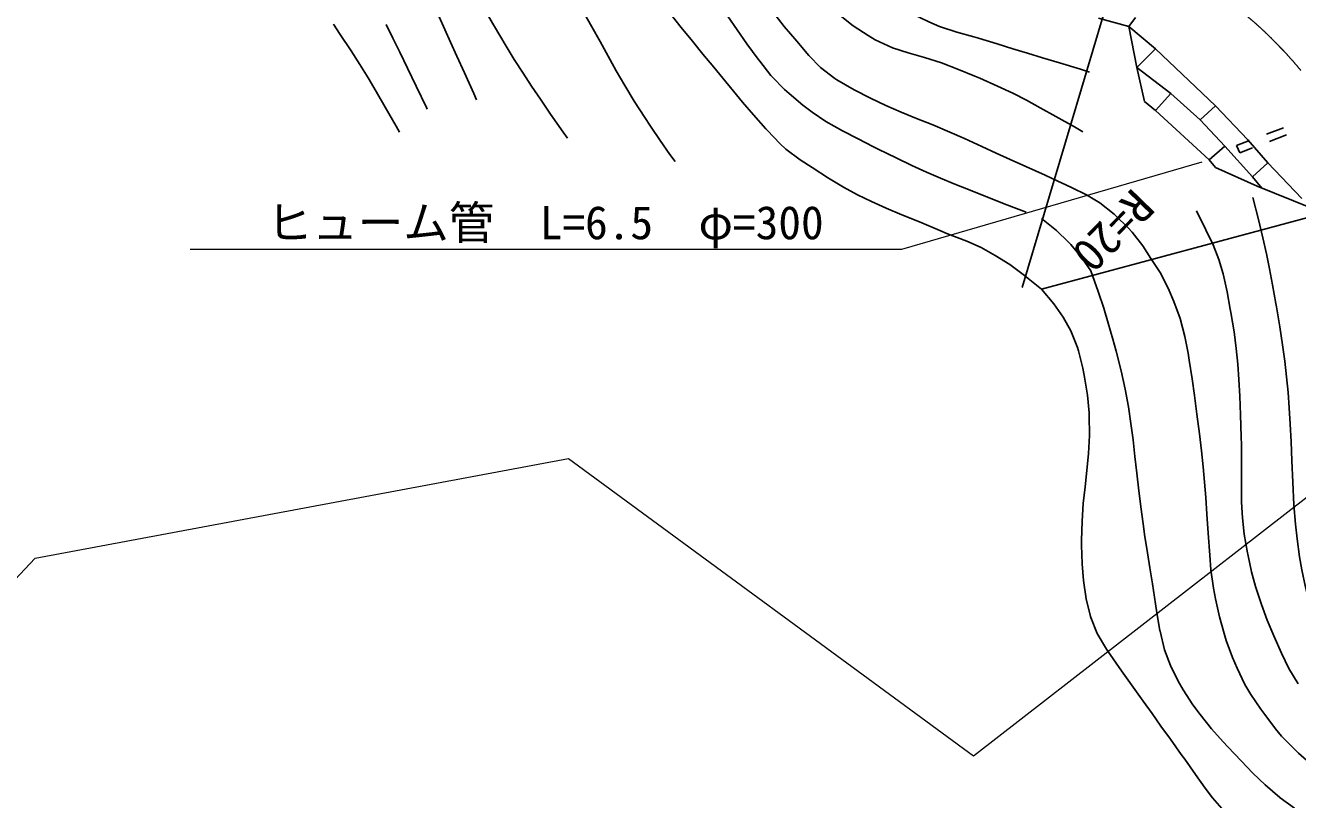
# Model space of a CAD drawing. Units: millimetres, scale not verified. Extents: x 40000 to 680000, y 20000 to 380000.
# Drawn here: x 337634 to 407597, y 266400 to 308943 of the extents above; entities that cross this region are included whole.
import ezdxf
from ezdxf.enums import TextEntityAlignment as Align

# ---------------------------------------------------------------- set-up
doc = ezdxf.new("R2010")
doc.units = ezdxf.units.MM
doc.header["$LTSCALE"] = 1000
doc.linetypes.add('CHAIN', pattern=[18.5, 12, -1.5, 3.5, -1.5])
for name, color, linetype, lineweight in [('M-BGD', 7, 'Continuous', 25), ('M-BMK', 2, 'CHAIN', 13), ('M-BMK-SRVR', 3, 'Continuous', 25), ('M-STR-HTXT', 7, 'Continuous', 13)]:
    doc.layers.add(name, color=color, linetype=linetype, lineweight=lineweight)
doc.styles.add('ＭＳ ゴシック', font='')
doc.styles.get('ＭＳ ゴシック').set_extended_font_data('MS Gothic')

msp = doc.modelspace()

# ---------------------------------------------------------------- linework, layer by layer
at = {"layer": 'M-BGD'}
for p, q in [((396647, 309344), (398323, 308880)), ((398692, 309379), (398323, 308880)), ((398323, 308880), (398764, 306635)), ((398323, 308880), (399780, 307651)), ((398764, 306635), (399780, 307651)), ((399780, 307651), (403082, 304518)), ((398764, 306635), (399187, 304772)), ((398764, 306635), (400627, 305195)), ((399780, 304264), (400627, 305195)), ((400627, 305195), (402235, 303756)), ((399187, 304772), (399780, 304264)), ((399187, 304772), (399780, 304264)), ((402235, 303756), (403082, 304518)), ((403082, 304518), (404860, 302655)), ((399780, 304264), (402743, 301555)), ((402235, 303756), (403590, 302317)), ((406824, 303322), (405889, 302967)), ((402743, 301555), (403590, 302317)), ((403590, 302317), (405114, 300623)), ((404955, 302612), (404244, 302342)), ((404417, 301946), (404244, 302342)), ((404860, 302655), (405961, 301385)), ((406998, 302926), (406063, 302571)), ((402743, 301555), (403082, 301131)), ((405128, 302216), (404417, 301946)), ((403082, 301131), (405368, 300115)), ((405114, 300623), (405961, 301385)), ((405961, 301385), (407823, 299438)), ((405114, 300623), (405633, 300008)), ((405368, 300115), (408335, 298911))]:
    msp.add_line(p, q, dxfattribs=at)
for points in [[(363881, 316202), (364565, 315314), (365078, 314622), (365405, 314170), (366008, 313319), (366527, 312554), (367077, 311710), (367183, 311545), (367776, 310599), (368304, 309713), (368786, 308871), (369238, 308059), (369680, 307260), (370129, 306458), (370603, 305639), (371120, 304786), (371697, 303884), (372009, 303417), (372543, 302628), (373083, 301857), (373364, 301470)], [(360749, 313831), (361292, 312774), (361701, 311990), (362125, 311206), (362357, 310783), (362867, 309871), (363326, 309070), (363835, 308208), (363966, 307989), (364518, 307081), (365002, 306313), (365464, 305607), (365954, 304885), (366518, 304069), (367203, 303080), (367437, 302740)], [(381577, 313493), (382333, 312719), (382994, 312123), (383270, 311884), (384094, 311182), (384854, 310580), (385607, 310054), (386407, 309584), (387310, 309147), (387914, 308895), (388867, 308572), (389790, 308315), (390058, 308236), (391072, 307925), (391935, 307662), (392736, 307419), (393563, 307168), (394507, 306883), (395657, 306535), (396154, 306385)], [(359055, 312392), (359602, 311176), (360035, 310211), (360392, 309417), (360708, 308714), (361020, 308021), (361363, 307258), (361773, 306346), (362286, 305203), (362442, 304857)], [(373025, 309683), (373706, 308835), (374314, 308083), (374895, 307371), (375493, 306645), (376154, 305846), (376412, 305534), (377076, 304731), (377672, 304027), (378348, 303268), (378444, 303163), (379119, 302455), (379460, 302147), (380250, 301557), (380899, 301131), (381809, 300542), (382631, 300052), (383404, 299635), (384169, 299263), (384963, 298909), (385826, 298544), (386797, 298142), (387915, 297676), (388350, 297491)], [(376241, 309471), (376770, 308696), (377308, 307938), (377927, 307099), (378021, 306973), (378633, 306199), (378698, 306127), (379378, 305424), (379629, 305195), (380382, 304561), (380899, 304179), (381661, 303671), (382568, 303152), (383387, 302725), (384277, 302280), (384540, 302147), (385516, 301661), (386385, 301245), (387187, 300880), (387962, 300545), (388752, 300219), (389597, 299882), (390537, 299513), (391613, 299092), (392668, 298676)], [(378747, 309689), (379362, 308890), (380053, 308074), (380726, 307291), (381357, 306626), (382151, 306021), (382254, 305957), (383210, 305407), (384102, 304945), (384956, 304546), (385795, 304185), (386646, 303837), (387532, 303477), (388479, 303078), (389275, 302725), (390224, 302293), (391020, 301932), (391786, 301585), (392645, 301197), (393719, 300713), (394107, 300539)], [(382442, 309493), (383165, 308917), (383979, 308383), (384371, 308159), (385314, 307719), (386189, 307435), (387087, 307188), (388011, 306889), (388957, 306528), (389841, 306164), (390128, 306042), (391103, 305615), (391929, 305225), (392685, 304839), (393450, 304423), (394303, 303943), (395324, 303366), (395795, 303102)], [(354577, 309009), (354951, 308438), (355542, 307554), (356034, 306789), (356478, 306068), (356923, 305316), (357420, 304455), (358019, 303410), (358209, 303079)], [(357471, 308999), (357849, 308249), (358233, 307467), (358649, 306604), (359125, 305611), (359688, 304440), (359733, 304349)], [(394107, 300539), (395157, 300046), (395988, 299639), (396729, 299190), (397508, 298570), (397579, 298507), (398282, 297828), (398510, 297575), (399082, 296837), (399526, 296136)], [(405133, 299497), (405444, 298274), (405687, 297270), (405884, 296395), (406055, 295561), (406221, 294680), (406403, 293664), (406437, 293471), (406622, 292382), (406773, 291396), (406896, 290486), (406994, 289623), (407072, 288778), (407136, 287925), (407190, 287033), (407239, 286076), (407288, 285024), (407341, 283850), (407400, 282589)], [(402030, 298748), (402560, 297711), (402955, 296891), (403273, 296072), (403505, 295289), (403729, 294309), (403897, 293353), (403929, 293173), (404104, 292111), (404229, 291184), (404315, 290327), (404373, 289478), (404416, 288573), (404455, 287549), (404502, 286341), (404521, 285891)], [(393515, 298337), (394345, 297668), (394998, 297035), (395123, 296898), (395725, 296177), (396224, 295459)], [(388350, 297491), (389399, 297086), (390197, 296735), (390975, 296305), (391774, 295803), (392583, 295205)], [(399526, 296136), (400034, 295374), (400485, 294497), (400796, 293765), (401135, 292834), (401396, 291855), (401579, 290924), (401643, 290548), (401804, 289523), (401931, 288608), (402066, 287585), (402203, 286505), (402314, 285556), (402404, 284687), (402480, 283850), (402548, 282996), (402615, 282076), (402687, 281040), (402771, 279840), (402828, 279033)], [(396224, 295459), (396636, 294317), (396939, 293410), (397189, 292589), (397436, 291705), (397618, 291043), (397894, 289962), (398115, 288950), (398291, 287992), (398433, 287068), (398550, 286161), (398654, 285255), (398755, 284330), (398863, 283369), (398988, 282355), (399141, 281270), (399186, 280976), (399344, 279968), (399476, 279127), (399613, 278257), (399786, 277160), (399865, 276663)], [(393515, 294443), (392784, 295040), (392583, 295205)], [(393515, 294443), (394196, 293647), (394700, 292919), (395123, 292157), (395489, 291248), (395547, 291056), (395796, 290109), (395885, 289617), (396041, 288624), (396132, 287655), (396139, 287500), (396148, 286408), (396100, 285419), (396014, 284493), (395912, 283592), (395815, 282674), (395742, 281702), (395714, 280635), (395716, 280388), (395748, 279352), (395826, 278432), (395970, 277425), (396207, 276463), (396224, 276409), (396580, 275532), (397088, 274660), (397155, 274546)], [(404521, 285891), (404514, 284653), (404505, 283630), (404514, 282736), (404560, 281884), (404664, 280986), (404845, 279956), (404860, 279880), (405060, 278908), (405283, 278102), (405608, 277120), (405931, 276254), (406299, 275393), (406718, 274441), (407116, 273610), (407634, 272751)], [(407400, 282589), (407480, 281541), (407569, 280727), (407699, 279747), (407823, 279033), (408036, 278073), (408077, 277933), (408362, 276997), (408585, 276493), (409102, 275657), (409178, 275562), (409823, 274807), (410448, 274207), (411125, 273699), (411887, 273276), (412797, 272879), (413630, 272643), (414636, 272428), (415020, 272345)], [(402828, 279033), (402971, 278022), (403082, 277425), (403295, 276433), (403552, 275521), (403675, 275139), (404010, 274213), (404267, 273615), (404702, 272732), (405029, 272175), (405576, 271365), (405791, 271075), (406381, 270291), (406723, 269889), (407405, 269189), (407654, 268958), (408389, 268311), (408755, 268027), (409538, 267446), (409855, 267265), (410788, 266790), (411632, 266415), (412555, 266107)], [(399865, 276663), (400026, 275683), (400034, 275647), (400287, 274633), (400605, 273766), (401036, 272902), (401304, 272429), (401838, 271602), (402235, 271075), (402869, 270283), (403499, 269573), (403759, 269297), (404488, 268522), (405136, 267848), (405810, 267204), (406616, 266521), (406638, 266503), (407435, 265926)], [(397155, 274546), (397923, 273469), (398557, 272578), (399101, 271815), (399595, 271122), (400082, 270441), (400603, 269714), (401200, 268882), (401389, 268619), (401976, 267781), (402515, 267021), (402913, 266503), (403560, 265770)]]:
    msp.add_lwpolyline(points, dxfattribs=at)
at = {"layer": 'M-BMK'}
msp.add_open_spline([(397896, 312931), (399868, 312308), (400567, 312047), (402140, 311190), (404065, 310140), (405081, 309361), (406603, 307782), (408148, 306178), (408872, 305096), (409852, 303096), (410572, 301624), (410805, 300998), (411339, 299173)], degree=3, knots=[0, 0, 0, 0, 1, 1, 1, 2, 2, 2, 3, 3, 3, 4, 4, 4, 4], dxfattribs=at)
at = {"layer": 'M-BMK-SRVR'}
for p, q in [((404974, 336637), (392457, 294543)), ((411318, 299248), (393511, 294446))]:
    msp.add_line(p, q, dxfattribs=at)
at = {"layer": 'M-STR-HTXT'}
for points in [[(346697, 296643), (385829, 296643), (402358, 301442)], [(296507, 235282), (338170, 279669), (367503, 285139), (389783, 268800), (408291, 283171)]]:
    msp.add_lwpolyline(points, dxfattribs=at)

# ---------------------------------------------------------------- texts
at = {"layer": 'M-BMK-SRVR', "style": 'ＭＳ ゴシック'}
msp.add_text('R=20', height=1833, rotation=225.793, dxfattribs=at).set_placement((396415, 298680), align=Align.BOTTOM_CENTER)
at = {"layer": 'M-STR-HTXT', "style": 'ＭＳ ゴシック'}
msp.add_text('ヒューム管\u3000L=6.5\u3000φ=300', height=1833, dxfattribs=at).set_placement((366225, 296643), align=Align.BOTTOM_CENTER)

doc.saveas('drawing.dxf')
